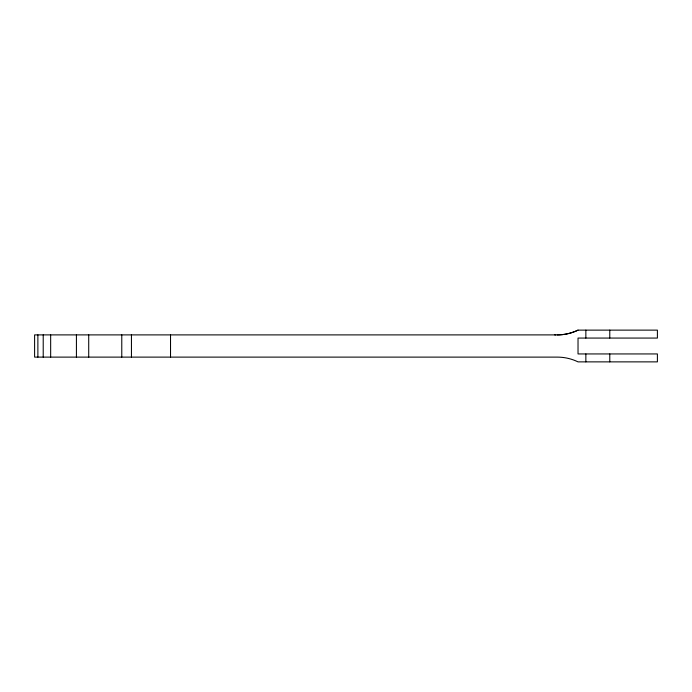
<?xml version="1.0" encoding="UTF-8"?>
<svg xmlns="http://www.w3.org/2000/svg" width="692" height="692" viewBox="0 0 692 692"><rect width="100%" height="100%" fill="white"/><g stroke="black" fill="none" stroke-linecap="round" stroke-linejoin="round"><path stroke-width="1.04" d="M37.878 357.115L37.878 334.893M43.215 357.115L43.215 334.893M50.663 357.115L50.663 334.893M76.423 357.115L76.423 334.893M88.714 357.115L88.714 334.893M121.775 357.115L121.775 334.893M131.445 357.115L131.445 334.893M170.526 357.115L170.526 334.893M557.268 334.893L557.294 334.893A47.618 47.618 0 0 0 578.028 330.127L657.4 330.127L657.4 338.068L578.028 338.068L578.028 353.941L657.4 353.941L657.4 361.873L578.028 361.873A47.618 47.618 0 0 0 557.276 357.115L34.6 357.115L34.6 334.893L557.294 334.893A47.618 47.618 0 0 0 578.028 330.127M554.733 334.885L555.702 334.885M609.782 330.127L609.782 338.068M609.782 353.941L609.782 361.873M585.856 330.127L585.856 338.068M585.856 353.941L585.856 361.873"/></g></svg>
